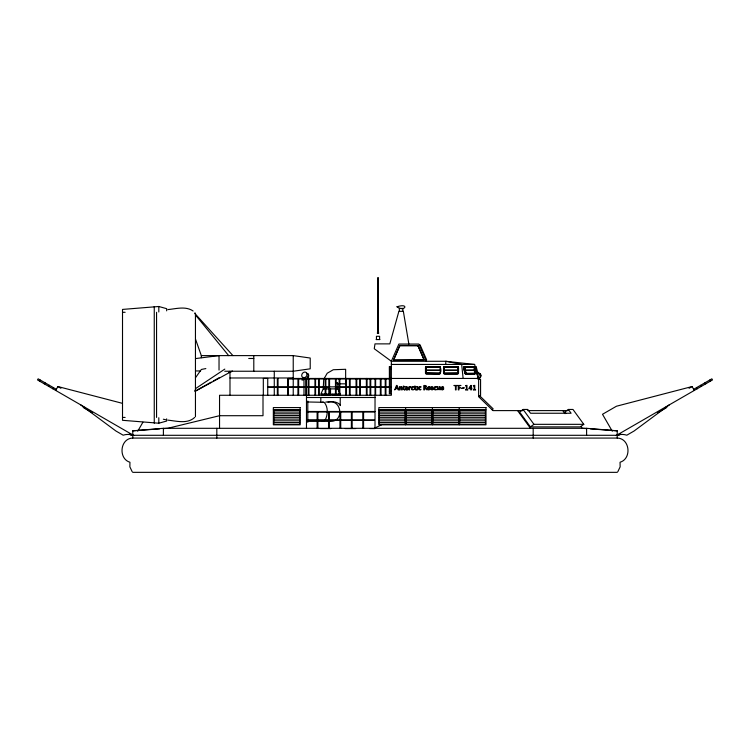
<?xml version="1.0" encoding="UTF-8"?>
<svg xmlns="http://www.w3.org/2000/svg" width="750" height="750" viewBox="0 0 750 750"><rect width="100%" height="100%" fill="white"/><g stroke="black" fill="none" stroke-linecap="round" stroke-linejoin="round"><path stroke-width="1.12" d="M366.366 378.975L366.366 378.45L366.366 395.269M377.578 333.056L377.972 277.659M464.55 367.35C466.425 365.85 461.212 366.722 465.9 373.772L474.928 373.659L474.037 367.003A1.097 0.731 70.6 0 0 473.287 366.553L473.044 366.637A1.097 0.731 70.6 0 1 473.794 367.172L464.297 366.637A1.097 0.731 70.6 0 0 463.744 367.697L464.738 373.012A1.097 0.731 70.6 0 0 465.694 374.072L474.684 373.988A1.097 0.731 70.6 0 0 475.238 372.928L474.309 367.472M480.469 375.984L480.469 375.413A2.681 2.175 -53.4 0 0 479.156 373.631M425.7 367.631L425.766 367.134M426.038 367.575L426.309 373.378L439.35 373.444C441.112 372.722 440.569 367.013 439.35 367.031L426.441 367.05M439.894 372.994L426.056 372.9M440.241 372.759L439.359 373.603L425.963 373.359M443.766 367.631L443.888 367.041M444.103 367.575L444.497 366.956M458.306 372.759L457.425 373.772L444.525 373.762L443.766 372.759M458.269 373.144L458.269 367.247M443.831 367.134L444.019 373.519M393.591 359.841L399.872 345.478L417.863 345.478L424.144 359.841L393.591 360.15L424.144 360.15L417.863 345.478M393.591 360.15L399.872 345.478M336.9 383.597L336.806 382.847L337.8 383.831L345.647 383.831L345.647 369.291L333.291 369.731L327.206 373.247L323.7 379.331L323.25 388.884L320.822 394.134L340.219 394.134L337.8 388.884L337.8 384.075M425.822 367.041L426.141 373.659L439.359 373.772C441.506 373.125 441.328 367.275 439.359 366.619L425.878 366.947M444.178 367.2L444.431 373.406L457.753 373.172M325.191 420.084C327.928 414.75 328.312 407.025 324.216 402.319L307.809 401.981M39.722 381.206L40.369 380.1M44.362 383.888L45.009 382.772M48.816 386.456L49.462 385.341M52.866 388.8L53.512 387.684M55.678 390.422L57.919 386.55L122.259 403.294M83.737 406.622L83.241 407.494L92.259 412.706M131.747 434.334L131.241 435.206L129.244 434.053M137.691 431.269L142.903 422.231M195.441 377.803L201.328 369.478A112.172 97.144 0 0 1 205.847 368.588M617.822 471.703L620.138 466.847L620.053 462.234C631.978 458.738 629.981 438.281 617.222 438.075L132.778 438.075C120.019 438.281 118.022 458.738 129.947 462.234L129.863 466.847L132.178 471.703M444.216 367.238L457.753 367.144M479.4 397.416L480.356 396.431L493.172 408.881L492.216 409.866M195.516 391.125L232.359 370.959M194.719 417.394C187.491 424.219 176.681 421.022 167.934 420.15M425.963 367.022L439.894 366.956M458.044 373.359L444.113 373.434M669.394 404.812L634.069 431.016L626.831 435.197A15.056 15.056 0 0 0 616.969 435.338M568.341 409.453L571.106 413.25L530.522 413.25L527.766 409.453L523.125 409.453L519.6 412.013L530.409 426.891L580.266 426.891L583.791 424.331L572.981 409.453L568.341 409.453L564.806 412.013L565.913 413.531M530.409 426.891L533.944 424.331L583.791 424.331M195.853 388.406L224.812 369.103M689.072 388.284L692.081 386.55L694.322 390.422M693.675 389.306L711.853 378.816L712.5 379.922L616.125 435.562M620.756 434.053L618.759 435.206L618.253 434.334M657.741 412.706L666.759 407.494L666.262 406.622M194.944 391.238L211.294 382.125M213.338 380.981L219.478 377.559M231.684 371.569L228.675 372.431M374.222 428.306L381.506 424.828M419.325 345.15L420.066 344.822L426.637 359.85L425.906 360.178M464.297 366.637L473.775 366.609C475.603 367.772 476.569 372.178 475.087 373.612L466.106 373.547L464.587 367.462L464.147 367.622M463.744 367.697L463.988 367.613A1.097 0.731 70.6 0 1 464.541 366.553M464.869 370.266L474.544 370.2L464.869 370.266L465.741 373.425L474.572 373.444L474.356 370.266M474.534 367.462L473.981 367.284M464.738 373.012L464.991 372.928A1.097 0.731 70.6 0 0 465.938 373.988L465.694 374.072M465.141 372.919L465.816 372.75L464.822 367.472M465.853 373.444L475.022 373.294L475.303 372.75L474.853 372.909M474.994 373.012L475.528 372.759M474.684 373.988L474.441 374.072A1.097 0.731 70.6 0 0 475.012 373.153M457.566 373.266L444.309 373.172M322.144 402.319L323.175 401.981M324.216 421.05L322.144 421.05M166.678 310.856L166.678 308.681L158.812 306.497L122.513 309.422L122.513 420.3L158.812 423.216L166.678 421.041L166.678 418.856M692.081 386.55L616.453 406.228L602.503 414.281L612.309 431.269M475.228 366.834L477.094 374.288M475.622 366.966L476.241 366.816L477.984 373.828L477.375 373.988M476.316 367.144L476.503 370.481M475.5 367.903L476.456 367.678M476.822 373.228L477.769 372.966M477.291 373.659L477.909 373.509M325.678 402.131C330.366 401.325 336.225 401.016 339.891 404.569L340.219 405.609L340.219 397.566M167.934 309.572C176.147 308.794 185.709 305.906 193.097 310.988M305.578 378.553L306.131 378.506A2.681 2.175 -53.4 0 0 306.741 378.263M328.012 402.319C341.606 398.334 344.691 421.706 330.525 421.378L307.809 421.378M195.947 358.528L219.028 355.613L219.028 370.078M132.778 438.075L132.778 430.819L163.397 428.306L586.603 428.306L617.222 430.819L617.222 438.075M132.778 430.819L159.572 428.897M163.069 428.644L167.728 428.306L219.544 415.706L263.006 415.706L263.006 395.269M458.044 367.022L443.944 367.106L457.425 366.562L458.231 367.303M122.513 312.291L125.137 312.291M194.512 313.069L232.931 355.613M377.231 333.056L378.816 333.056M376.153 339.562L379.894 339.562M399.872 345.787L417.863 345.787M195.544 339.253L201.328 355.613L293.231 355.613L310.219 358.031L310.219 368.812L293.231 371.241L224.738 371.241M248.728 358.481L253.8 358.481M391.35 364.444L474.628 364.444L478.125 378.45M391.35 366.609L389.381 366.609L389.381 393.712L391.35 393.712M426.572 366.656L439.369 366.656A1.097 1.059 0 0 1 440.466 367.716M444.637 366.656L457.425 366.656M389.381 366.891L390.159 366.891L390.159 393.15M464.841 367.022L473.822 366.938M389.381 368.981L391.35 368.981M426.038 370.209L439.903 370.209M444.103 370.209L457.969 370.209M426.038 370.275L439.903 370.275M444.103 370.275L457.969 370.275M426.581 366.778L426.572 366.562A1.097 1.059 0 0 0 425.475 367.622L425.475 373.012A1.097 1.059 0 0 0 426.572 374.072L439.369 374.072A1.097 1.059 0 0 0 440.466 373.012L440.466 367.622M457.425 366.778L457.425 366.562A1.097 1.059 0 0 1 458.522 367.622L458.522 373.012A1.097 1.059 0 0 1 457.425 374.072L444.637 374.072A1.097 1.059 0 0 1 443.541 373.012L443.541 367.622A1.097 1.059 0 0 1 444.637 366.562L444.647 366.778M229.987 377.981L293.231 377.981M288.337 378.975L297.938 378.975L297.938 386.859L288.337 386.859M298.641 378.975L390.647 378.975M478.631 379.444L480.572 379.444L480.572 395.681L478.631 395.681M301.894 380.006L303.984 380.006L303.984 395.269M267.741 386.859L277.341 386.859L277.341 378.975M278.044 386.859L287.644 386.859L287.644 378.975M298.641 386.859L390.647 386.859M267.741 387.384L277.341 387.384L277.341 395.269M278.044 387.384L287.644 387.384L287.644 395.269M288.337 387.384L297.938 387.384L297.938 395.269M298.641 387.384L328.847 387.384L328.847 395.269M336.159 387.384L390.647 387.384M323.25 388.884L337.8 388.884M389.381 391.341L391.35 391.35M389.381 393.431L390.159 393.412M306.478 397.5L375 397.5M273.347 409.819L300.122 409.819M378.863 409.819L485.972 409.819M523.088 410.606L492.984 410.606L478.631 396.675L478.631 378.45L288.337 378.45L288.337 395.269M527.719 410.606L568.303 410.606M306.478 411.488L375 411.488M273.844 412.069L299.625 412.069M306.478 412.013L317.119 412.013L317.119 419.897L306.478 419.897M317.897 412.013L328.538 412.013L328.538 419.897L317.897 419.897M329.316 412.013L339.956 412.013L339.956 419.897L329.316 419.897M340.734 412.013L351.384 412.013L351.384 419.897L340.734 419.897M352.162 412.013L362.803 412.013L362.803 419.897L352.162 419.897M363.581 412.013L374.222 412.013M379.359 412.069L405.141 412.069M406.134 412.069L431.916 412.069M432.909 412.069L458.691 412.069M459.694 412.069L485.475 412.069M273.844 413.822L299.625 413.822M379.359 413.822L405.141 413.822M406.134 413.822L431.916 413.822M432.909 413.822L458.691 413.822M459.694 413.822L485.475 413.822M273.844 415.575L299.625 415.575M379.359 415.575L405.141 415.575M406.134 415.575L431.916 415.575M432.909 415.575L458.691 415.575M459.694 415.575L485.475 415.575M273.844 417.328L299.625 417.328M379.359 417.328L405.141 417.328M406.134 417.328L431.916 417.328M432.909 417.328L458.691 417.328M459.694 417.328L485.475 417.328M122.513 417.422L125.137 417.422M273.844 419.081L299.625 419.081M379.359 419.081L405.141 419.081M406.134 419.081L431.916 419.081M432.909 419.081L458.691 419.081M459.694 419.081L485.475 419.081M363.581 419.897L374.222 419.897M306.478 420.422L317.119 420.422L317.119 428.306M317.897 420.422L328.538 420.422L328.538 428.306M329.316 420.422L339.956 420.422L339.956 428.306M340.734 420.422L351.384 420.422L351.384 428.306M352.162 420.422L362.803 420.422L362.803 428.306M363.581 420.422L374.222 420.422M273.844 420.825L299.625 420.825M379.359 420.825L405.141 420.825M406.134 420.825L431.916 420.825M432.909 420.825L458.691 420.825M459.694 420.825L485.475 420.825M273.844 422.578L299.625 422.578M379.359 422.578L405.141 422.578M406.134 422.578L431.916 422.578M432.909 422.578L458.691 422.578M459.694 422.578L485.475 422.578M320.316 428.569L330.928 428.569M345.009 428.569L355.613 428.569M369.694 428.569L375 428.569M132.778 435.3L617.222 435.3M132.778 472.341L617.222 472.341M195.947 370.931L200.559 370.988M586.931 428.644L582.272 428.306L580.913 426.441M590.428 428.897L617.222 430.819M466.238 373.284L465.816 372.75M474.628 364.444L445.791 361.275L391.35 361.275L374.259 348.741L374.991 343.875L389.831 343.875L398.878 311.325L403.35 311.325L408.863 344.044M336.806 382.847L337.8 382.978M328.847 421.163L330.525 421.378M479.194 373.659L478.669 373.566A2.784 2.259 -53.4 0 1 480.694 375.816A2.784 2.259 -53.4 0 1 478.397 378.675M306.544 373.594L307.031 373.659A2.681 2.175 -53.4 0 1 307.547 373.912M305.428 378.581L304.894 378.488A2.681 2.175 -53.4 0 1 304.416 378.263M163.35 419.222L165.638 419.719M457.566 366.956L457.969 367.575M57.919 386.55L60.928 388.284M56.325 389.306L38.147 378.816L37.5 379.922L133.875 435.562M80.606 404.812L115.931 431.016L123.169 435.197A15.056 15.056 0 0 1 133.031 435.338M308.269 376.191L308.1 376.734A2.681 2.175 -53.4 0 1 307.753 377.344M458.044 366.863L458.306 367.631M439.978 366.863L440.241 367.631M195.394 314.878L228.675 355.613M562.8 410.606L565.012 413.644M523.125 409.453L533.944 424.331M517.584 410.606L530.456 428.306M425.878 373.434L425.7 372.759M709.631 380.1L710.278 381.206M704.991 382.772L705.637 383.888M700.538 385.341L701.184 386.456M696.487 387.684L697.134 388.8M426.384 361.275L418.847 344.044L398.878 344.044L391.35 361.275L391.35 395.269L219.544 395.269L219.544 428.306M457.922 367.266L457.969 372.909M463.988 367.613L464.991 372.928M463.125 378.45L461.672 364.444L445.791 361.275L445.791 364.444M378.075 277.659L378.469 333.056M586.603 428.306L586.603 435.3M533.184 428.306L533.184 438.075M459.197 407.578L459.197 424.828M432.413 407.578L432.413 424.828M405.637 407.578L405.637 424.828M402.881 311.325L402.881 308.409L399.347 308.409L399.347 311.325M385.931 378.45L385.931 395.269M385.228 378.975L385.228 386.859M385.228 387.384L385.228 395.269M381.047 378.45L381.047 395.269M380.344 378.975L380.344 386.859M380.344 387.384L380.344 395.269M379.613 339.562L379.613 336.3L376.444 336.3L376.444 339.562M375.628 378.45L375.628 395.269M375.047 378.975L375.047 386.859M375.047 387.384L375 428.306M370.744 378.45L370.744 395.269M370.041 378.975L370.041 386.859M370.041 387.384L370.041 395.269M367.069 378.45L367.069 395.269M363.581 411.488L363.581 428.306M360.441 378.45L360.441 395.269M359.747 378.975L359.747 386.859M359.747 387.384L359.747 395.269M356.766 378.45L356.766 395.269M356.062 378.975L356.062 386.859M356.062 387.384L356.062 395.269M352.162 411.488L352.162 428.306M350.147 378.45L350.147 395.269M349.444 378.975L349.444 386.859M349.444 387.384L349.444 395.269M346.462 378.45L346.462 395.269M345.759 378.975L345.759 386.859M345.759 387.384L345.759 395.269M340.734 411.488L340.734 428.306M339.844 378.45L339.844 395.269M339.562 394.134L339.562 395.269M339.253 394.134L339.253 395.269M339.141 378.975L339.141 386.859M339.141 387.384L339.141 395.269M338.344 394.134L338.344 395.269M336.909 394.134L336.909 395.269M336.159 378.45L336.159 395.269M335.466 378.975L335.466 386.859M335.466 387.384L335.466 395.269M335.044 394.134L335.044 395.269M332.859 394.134L332.859 395.269M330.525 388.884L330.525 395.269M329.541 378.45L329.541 395.269M329.316 411.488L329.316 428.306M328.847 378.975L328.847 386.859M328.181 394.134L328.181 395.269M326.006 394.134L326.006 395.269M325.866 378.45L325.866 395.269M325.162 378.975L325.162 386.859M325.162 387.384L325.162 395.269M324.131 394.134L324.131 395.269M322.697 394.134L322.697 395.269M321.797 394.134L321.797 395.269M321.488 394.134L321.488 395.269M320.822 397.566L320.822 402.169M319.247 378.45L319.247 395.269M318.544 378.975L318.544 386.859M318.544 387.384L318.544 395.269M317.897 411.488L317.897 428.306M315.562 378.45L315.562 395.269M314.944 378.975L314.944 386.859M314.944 387.384L314.944 395.269M308.944 378.45L308.944 395.269M308.241 378.975L308.241 386.859M308.241 387.384L308.241 395.269M307.809 401.016L307.809 422.344M306.478 378.45L306.478 428.306M305.775 378.45L305.775 395.269M298.641 378.45L298.641 395.269M293.231 355.613L293.231 395.269M278.044 378.45L278.044 395.269M274.275 371.241L274.275 395.269M267.741 395.269L267.741 378.45L263.316 378.45L263.316 395.269M253.8 355.613L253.8 371.241M229.987 371.241L229.987 395.269M216.816 428.306L216.816 438.075M201.328 355.613L201.328 357.666M195.45 313.069L195.45 416.644M163.397 428.306L163.397 435.3M158.812 306.497L158.812 311.981M158.812 417.731L158.812 423.216M156.562 312.291L156.562 417.422M154.256 306.497L154.256 423.216M194.944 390.216A1.256 1.087 0 0 1 195.066 391.022M306.431 373.444A2.784 2.259 -53.4 0 1 308.409 375.384M308.363 376.059A2.784 2.259 -53.4 0 1 306.103 378.581A2.784 2.259 -53.4 0 1 303.609 377.362M306.6 373.312A3.028 2.466 -53.4 0 1 308.091 377.578A3.028 2.466 -53.4 0 1 303.534 377.578M307.95 374.316A2.681 2.175 -53.4 0 1 308.344 375.441M478.594 373.444A2.784 2.259 -53.4 0 1 480.562 375.722A2.784 2.259 -53.4 0 1 478.266 378.581M478.762 373.312A3.028 2.466 -53.4 0 1 480.862 376.153A3.028 2.466 -53.4 0 1 477.712 378.994M477.066 372.056A3.028 2.466 -53.4 0 1 479.213 374.156A3.028 2.466 -53.4 0 1 477.394 377.353M479.419 377.831A2.681 2.175 -53.4 0 1 478.256 378.488M430.153 388.181L428.1 388.369L428.784 389.456L430.144 389.334L428.784 389.953A1.491 1.491 0 0 1 428.194 389.709A1.584 1.584 0 0 1 427.603 388.95L427.716 387.3L429.197 386.597A1.031 1.031 0 0 1 429.834 386.991L430.153 388.181M443.681 388.181L441.619 388.369L442.312 389.456L443.663 389.334L442.303 389.953A1.491 1.491 0 0 1 441.722 389.709A1.584 1.584 0 0 1 441.131 388.95L441.244 387.3L442.725 386.597A1.031 1.031 0 0 1 443.363 386.991L443.681 388.181M411.309 387.881L411.394 388.941A1.65 1.65 0 0 0 411.947 389.7L413.269 389.934L413.803 389.297C411.516 390.675 411.422 385.941 413.766 387.169L413.766 386.672L412.228 386.681A1.369 1.369 0 0 0 411.525 387.262L411.309 387.881M418.538 387.881L418.622 388.941A1.65 1.65 0 0 0 419.175 389.7L420.497 389.934L421.031 389.297C418.744 390.675 418.65 385.941 420.994 387.169L420.994 386.672L419.456 386.681A1.369 1.369 0 0 0 418.753 387.262L418.538 387.881M434.081 387.881L434.166 388.941A1.65 1.65 0 0 0 434.719 389.7L436.041 389.934L436.575 389.297C434.288 390.675 434.194 385.941 436.537 387.169L436.537 386.672L435 386.681A1.369 1.369 0 0 0 434.297 387.262L434.081 387.881M433.247 388.997L432.037 389.981L431.053 389.25C435.75 390.759 427.294 385.116 433.003 387.159L431.644 387.431L433.247 388.997M405.375 388.828C407.578 392.981 410.072 386.062 405.628 386.812L405.628 387.3C408.394 386.719 406.556 388.116 405.375 388.828M426.516 386.559L425.616 387.825L427.097 389.906L424.472 388.022L424.472 389.906L423.844 389.906L423.844 385.463L425.981 385.622L426.516 386.559M425.859 386.616L424.472 387.553L424.472 385.931L425.859 386.616M428.203 387.525L429.562 387.919L429.178 387.066L428.203 387.525M441.722 387.525L443.091 387.919L442.706 387.066L441.722 387.525M406.012 388.716L406.256 389.456L407.222 389.166L407.222 388.322L406.012 388.716M396.497 385.463L394.734 389.906L395.803 388.669L397.688 388.669L398.175 389.906L398.85 389.906L397.116 385.463L396.497 385.463M396.75 386.288L395.991 388.2L397.509 388.2L396.75 386.288M397.013 306.769C404.475 312.656 410.091 302.634 397.013 306.769M409.809 386.953L409.022 386.644L409.022 389.906L409.622 389.906C408.216 387.919 411.009 387.216 410.634 386.569A1.031 1.031 0 0 0 409.809 386.953M470.784 385.463L468.788 388.65L470.784 388.65L470.784 389.906L471.337 389.906L471.938 388.163L471.337 388.163L471.337 385.463L470.784 385.463M470.822 386.184L469.359 388.163L470.822 388.163L470.822 386.184M439.5 388.753L438.122 389.316L438.019 386.644L437.428 386.644L437.681 389.709L439.5 389.288L440.091 389.906L440.091 386.644L439.5 386.644L439.5 388.753M400.35 387.478L400.106 389.906L399.516 389.906L399.516 386.644L400.106 387.253L401.25 386.569L402.122 387.159L402.178 389.906L401.588 389.906L401.484 387.234L400.35 387.478M466.397 385.95L465.506 385.716L466.988 385.35L466.988 389.456L467.878 389.906L465.506 389.906L466.397 389.456L466.397 385.95M474.169 385.95L473.278 385.716L474.769 385.35L474.769 389.456L475.65 389.906L473.278 389.906L474.169 389.456L474.169 385.95M404.784 389.906L403.416 389.409L403.35 386.053L404.803 386.644L403.95 387.084L403.978 389.175L404.784 389.906M416.147 389.906L414.778 389.409L414.713 386.053L416.156 386.644L415.303 387.084L415.341 389.175L416.147 389.906M457.678 385.463L453.891 385.463L455.466 385.931L455.466 389.906L456.103 389.906L456.103 385.931L457.678 385.463M460.781 385.463L458.297 385.463L458.297 389.906L458.934 389.906L458.934 387.891L460.481 387.891L458.934 387.422L458.934 385.931L460.781 385.463M417.581 386.644L416.991 386.644L416.991 389.906L417.581 389.906L417.581 386.644M464.137 387.9L461.466 388.35L464.137 387.9M300.122 407.578L273.347 407.578L273.347 424.828L300.122 424.828L300.122 407.578M485.972 407.578L378.863 407.578L378.863 424.828L485.972 424.828L485.972 407.578M299.625 410.316L273.844 410.316L273.844 424.331L299.625 424.331L299.625 410.316M405.141 410.316L379.359 410.316L379.359 424.331L405.141 424.331L405.141 410.316M431.916 410.316L406.134 410.316L406.134 424.331L431.916 424.331L431.916 410.316M458.691 410.316L432.909 410.316L432.909 424.331L458.691 424.331L458.691 410.316M485.475 410.316L459.694 410.316L459.694 424.331L485.475 424.331L485.475 410.316M304.547 377.644A3.028 2.466 -53.4 0 0 306.609 372.881A3.028 2.466 -53.4 0 0 301.978 374.156A3.028 2.466 -53.4 0 0 304.547 377.644"/></g></svg>
